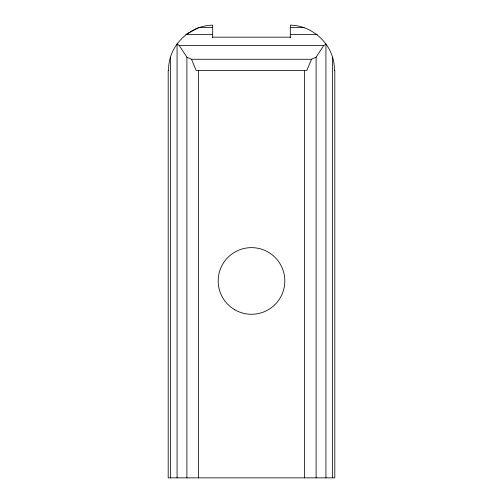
<?xml version="1.0" encoding="UTF-8"?>
<svg xmlns="http://www.w3.org/2000/svg" width="503" height="503" viewBox="0 0 503 503"><rect width="100%" height="100%" fill="white"/><g stroke="black" fill="none" stroke-linecap="round" stroke-linejoin="round"><path stroke-width="0.75" d="M325.931 477.85L325.931 43.975L323.725 45.578L316.104 57.185L311.502 59.272L306.855 70.426L196.145 70.426L191.498 59.272L186.896 57.185L179.275 45.578L177.069 43.975L177.069 477.85M316.104 34.569L316.393 34.097M212.687 37.844L212.687 25.15C188.977 25.508 167.769 46.477 168.662 70.426L168.197 70.426L168.197 477.85L334.803 477.85L334.803 70.426L334.338 70.426C335.231 46.477 314.023 25.508 290.313 25.15L290.313 37.844M212.687 27.451L198.88 27.451L186.607 34.097L186.896 34.569M290.313 27.451L304.12 27.451M185.726 34.575L212.687 34.575M290.313 34.575L317.274 34.575M212.687 37.159L290.313 37.159M179.275 45.578L323.725 45.578M191.498 59.272L311.502 59.272M332.496 57.185L332.496 477.85M316.104 57.185L316.104 477.85M304.51 70.426L304.51 477.85M198.49 70.426L198.49 477.85M186.896 57.185L186.896 477.85M170.504 57.185L170.504 477.85M234.838 309.81A33.324 33.324 0 0 0 284.824 280.957A33.324 33.324 0 0 0 234.838 252.097A33.324 33.324 0 0 0 234.838 309.81"/></g></svg>
